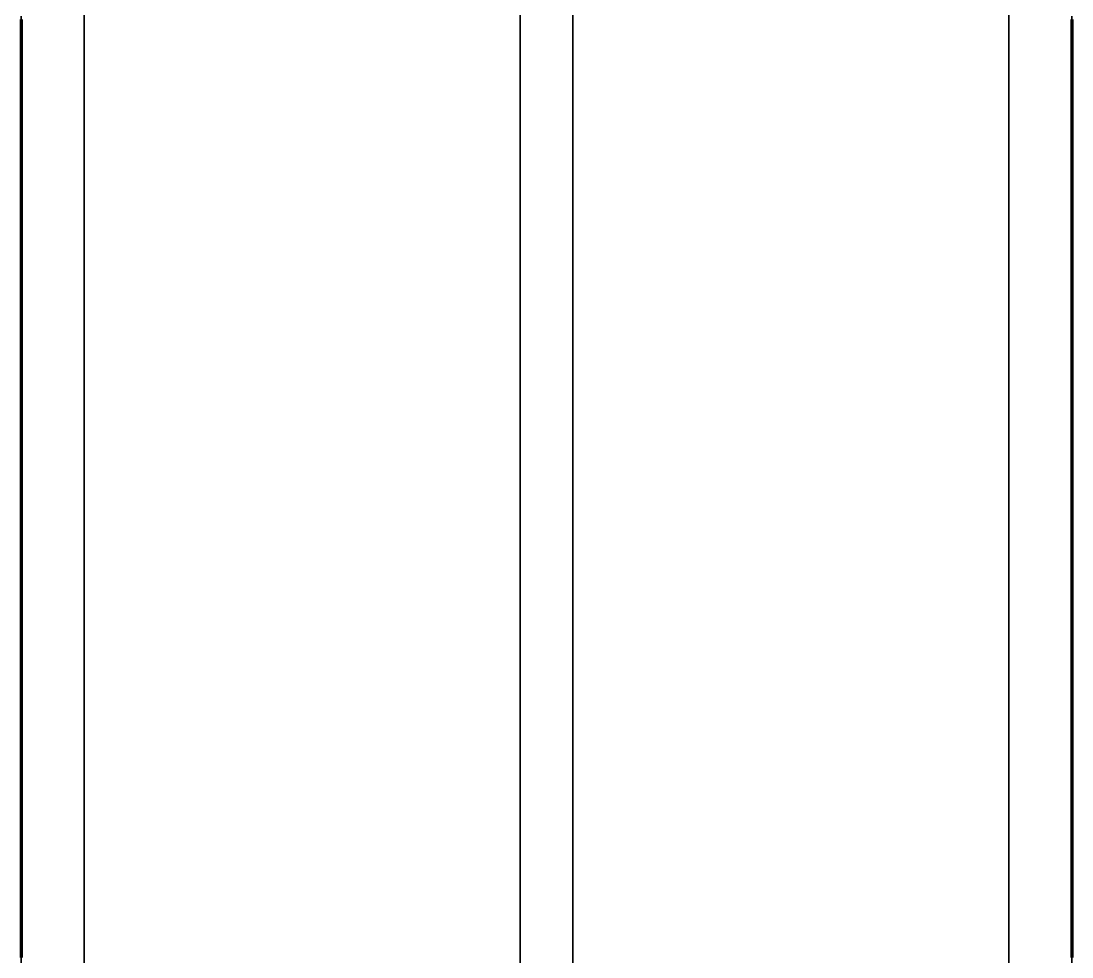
# Model space of a CAD drawing. Header units: millimetres. Extents: x 0 to 2208, y 0 to 420.
# Drawn here: x 108.08 to 113.08, y 78.55 to 83 of the extents above; entities that cross this region are included whole.
import ezdxf

# ---------------------------------------------------------------- set-up
doc = ezdxf.new("R2010")
doc.units = ezdxf.units.MM
doc.linetypes.add('IRAM-E-TRAZOS', pattern=[5, 4, -1])
doc.layers.add('01-VISIBLE', color=7, linetype='CONTINUOUS', lineweight=70)
doc.layers.add('02-OCULTA', color=4, linetype='IRAM-E-TRAZOS', lineweight=35)

msp = doc.modelspace()

# ---------------------------------------------------------------- linework, layer by layer
at = {"layer": '01-VISIBLE'}
for points in [[(108.0841, 83.0083), (108.0841, 82.9581), (108.0841, 82.908), (108.0841, 82.8578), (108.0841, 82.8076), (108.0841, 82.7575), (108.0841, 82.7073), (108.0841, 82.6571), (108.0841, 82.607), (108.0841, 82.5568), (108.0841, 82.5066), (108.0841, 82.4565), (108.0841, 82.4063), (108.0841, 82.3561), (108.0841, 82.306), (108.0841, 82.2558), (108.0841, 82.2056), (108.0841, 82.1555), (108.0841, 82.1053), (108.0841, 82.0551), (108.0841, 82.005), (108.0841, 81.9548), (108.0841, 81.9046), (108.0841, 81.8545), (108.0841, 81.8043), (108.0841, 81.7541), (108.0841, 81.704), (108.0841, 81.6538), (108.0841, 81.6036), (108.0841, 81.5535), (108.0841, 81.5033), (108.0841, 81.4531), (108.0841, 81.403), (108.0841, 81.3528), (108.0841, 81.3026), (108.0841, 81.2525), (108.0841, 81.2023), (108.0841, 81.1521), (108.0841, 81.102), (108.0841, 81.0518), (108.0841, 81.0016), (108.0841, 80.9515), (108.0841, 80.9013), (108.0841, 80.8511), (108.0841, 80.801), (108.0841, 80.7508), (108.0841, 80.7006), (108.0841, 80.6505), (108.0841, 80.6003), (108.0841, 80.5501), (108.0841, 80.4999), (108.0841, 80.4498), (108.0841, 80.3996), (108.0841, 80.3494), (108.0841, 80.2993), (108.0841, 80.2491), (108.0841, 80.1989), (108.0841, 80.1488), (108.0841, 80.0986), (108.0841, 80.0484), (108.0841, 79.9983), (108.0841, 79.9481), (108.0841, 79.8979), (108.0841, 79.8478), (108.0841, 79.7976), (108.0841, 79.7474), (108.0841, 79.6973), (108.0841, 79.6471), (108.0841, 79.5969), (108.0841, 79.5468), (108.0841, 79.4966), (108.0841, 79.4464), (108.0841, 79.3963), (108.0841, 79.3461), (108.0841, 79.2959), (108.0841, 79.2458), (108.0841, 79.1956), (108.0841, 79.1454), (108.0841, 79.0953), (108.0841, 79.0451), (108.0841, 78.9949), (108.0841, 78.9448), (108.0841, 78.8946), (108.0841, 78.8444), (108.0841, 78.7943), (108.0841, 78.7441), (108.0841, 78.6939), (108.0841, 78.6438), (108.0841, 78.5936), (108.0841, 78.5434)], [(113.0841, 83.0083), (113.0841, 82.9581), (113.0841, 82.908), (113.0841, 82.8578), (113.0841, 82.8076), (113.0841, 82.7575), (113.0841, 82.7073), (113.0841, 82.6571), (113.0841, 82.607), (113.0841, 82.5568), (113.0841, 82.5066), (113.0841, 82.4565), (113.0841, 82.4063), (113.0841, 82.3561), (113.0841, 82.306), (113.0841, 82.2558), (113.0841, 82.2056), (113.0841, 82.1555), (113.0841, 82.1053), (113.0841, 82.0551), (113.0841, 82.005), (113.0841, 81.9548), (113.0841, 81.9046), (113.0841, 81.8545), (113.0841, 81.8043), (113.0841, 81.7541), (113.0841, 81.704), (113.0841, 81.6538), (113.0841, 81.6036), (113.0841, 81.5535), (113.0841, 81.5033), (113.0841, 81.4531), (113.0841, 81.403), (113.0841, 81.3528), (113.0841, 81.3026), (113.0841, 81.2525), (113.0841, 81.2023), (113.0841, 81.1521), (113.0841, 81.102), (113.0841, 81.0518), (113.0841, 81.0016), (113.0841, 80.9515), (113.0841, 80.9013), (113.0841, 80.8511), (113.0841, 80.801), (113.0841, 80.7508), (113.0841, 80.7006), (113.0841, 80.6505), (113.0841, 80.6003), (113.0841, 80.5501), (113.0841, 80.4999), (113.0841, 80.4498), (113.0841, 80.3996), (113.0841, 80.3494), (113.0841, 80.2993), (113.0841, 80.2491), (113.0841, 80.1989), (113.0841, 80.1488), (113.0841, 80.0986), (113.0841, 80.0484), (113.0841, 79.9983), (113.0841, 79.9481), (113.0841, 79.8979), (113.0841, 79.8478), (113.0841, 79.7976), (113.0841, 79.7474), (113.0841, 79.6973), (113.0841, 79.6471), (113.0841, 79.5969), (113.0841, 79.5468), (113.0841, 79.4966), (113.0841, 79.4464), (113.0841, 79.3963), (113.0841, 79.3461), (113.0841, 79.2959), (113.0841, 79.2458), (113.0841, 79.1956), (113.0841, 79.1454), (113.0841, 79.0953), (113.0841, 79.0451), (113.0841, 78.9949), (113.0841, 78.9448), (113.0841, 78.8946), (113.0841, 78.8444), (113.0841, 78.7943), (113.0841, 78.7441), (113.0841, 78.6939), (113.0841, 78.6438), (113.0841, 78.5936), (113.0841, 78.5434)]]:
    msp.add_lwpolyline(points, dxfattribs=at)
at = {"layer": '02-OCULTA'}
for points in [[(108.0841, 78.5421), (108.0841, 78.5961), (108.0841, 78.6501), (108.0841, 78.7041), (108.0841, 78.7581), (108.0841, 78.8121), (108.0841, 78.8661), (108.0841, 78.9201), (108.0841, 78.9741), (108.0841, 79.0281), (108.0841, 79.0821), (108.0841, 79.1361), (108.0841, 79.1901), (108.0841, 79.2441), (108.0841, 79.2981), (108.0841, 79.3521), (108.0841, 79.4061), (108.0841, 79.4601), (108.0841, 79.5141), (108.0841, 79.5681), (108.0841, 79.6221), (108.0841, 79.6761), (108.0841, 79.7301), (108.0841, 79.7841), (108.0841, 79.8381), (108.0841, 79.8921), (108.0841, 79.9461), (108.0841, 80.0001), (108.0841, 80.0541), (108.0841, 80.1081), (108.0841, 80.1621), (108.0841, 80.2161), (108.0841, 80.2701), (108.0841, 80.3241), (108.0841, 80.3781), (108.0841, 80.4321), (108.0841, 80.4861), (108.0841, 80.5401), (108.0841, 80.5941), (108.0841, 80.6481), (108.0841, 80.7021), (108.0841, 80.7561), (108.0841, 80.8101), (108.0841, 80.8641), (108.0841, 80.9181), (108.0841, 80.9721), (108.0841, 81.0261), (108.0841, 81.0801), (108.0841, 81.1341), (108.0841, 81.1881), (108.0841, 81.2421), (108.0841, 81.2961), (108.0841, 81.3501), (108.0841, 81.4041), (108.0841, 81.4581), (108.0841, 81.5121), (108.0841, 81.5661), (108.0841, 81.6201), (108.0841, 81.6741), (108.0841, 81.7281), (108.0841, 81.7821), (108.0841, 81.8361), (108.0841, 81.8901), (108.0841, 81.9441), (108.0841, 81.9981), (108.0841, 82.0521), (108.0841, 82.1061), (108.0841, 82.1601), (108.0841, 82.2141), (108.0841, 82.2681), (108.0841, 82.3221), (108.0841, 82.3761), (108.0841, 82.4301), (108.0841, 82.4841), (108.0841, 82.5381), (108.0841, 82.5921), (108.0841, 82.6461), (108.0841, 82.7001), (108.0841, 82.7541), (108.0841, 82.8081), (108.0841, 82.8621), (108.0841, 82.9161), (108.0841, 82.9701), (108.0841, 83.0241)], [(108.0841, 83.0178), (108.0841, 82.9676), (108.0841, 82.9173), (108.0841, 82.8671), (108.0841, 82.8169), (108.0841, 82.7666), (108.0841, 82.7164), (108.0841, 82.6662), (108.0841, 82.6159), (108.0841, 82.5657), (108.0841, 82.5155), (108.0841, 82.4652), (108.0841, 82.415), (108.0841, 82.3648), (108.0841, 82.3145), (108.0841, 82.2643), (108.0841, 82.2141), (108.0841, 82.1638), (108.0841, 82.1136), (108.0841, 82.0634), (108.0841, 82.0131), (108.0841, 81.9629), (108.0841, 81.9127), (108.0841, 81.8624), (108.0841, 81.8122), (108.0841, 81.762), (108.0841, 81.7117), (108.0841, 81.6615), (108.0841, 81.6113), (108.0841, 81.561), (108.0841, 81.5108), (108.0841, 81.4606), (108.0841, 81.4103), (108.0841, 81.3601), (108.0841, 81.3099), (108.0841, 81.2596), (108.0841, 81.2094), (108.0841, 81.1592), (108.0841, 81.1089), (108.0841, 81.0587), (108.0841, 81.0085), (108.0841, 80.9582), (108.0841, 80.908), (108.0841, 80.8578), (108.0841, 80.8076), (108.0841, 80.7573), (108.0841, 80.7071), (108.0841, 80.6569), (108.0841, 80.6066), (108.0841, 80.5564), (108.0841, 80.5062), (108.0841, 80.4559), (108.0841, 80.4057), (108.0841, 80.3555), (108.0841, 80.3052), (108.0841, 80.255), (108.0841, 80.2048), (108.0841, 80.1545), (108.0841, 80.1043), (108.0841, 80.0541), (108.0841, 80.0038), (108.0841, 79.9536), (108.0841, 79.9034), (108.0841, 79.8531), (108.0841, 79.8029), (108.0841, 79.7527), (108.0841, 79.7024), (108.0841, 79.6522), (108.0841, 79.602), (108.0841, 79.5517), (108.0841, 79.5015), (108.0841, 79.4513), (108.0841, 79.401), (108.0841, 79.3508), (108.0841, 79.3006), (108.0841, 79.2503), (108.0841, 79.2001), (108.0841, 79.1499), (108.0841, 79.0996), (108.0841, 79.0494), (108.0841, 78.9992), (108.0841, 78.9489), (108.0841, 78.8987), (108.0841, 78.8485), (108.0841, 78.7982), (108.0841, 78.748), (108.0841, 78.6978), (108.0841, 78.6476), (108.0841, 78.5973), (108.0841, 78.5471), (108.0841, 78.4969)], [(108.0841, 78.5091), (108.0841, 78.5841), (108.0841, 78.6591), (108.0841, 78.7341), (108.0841, 78.8091), (108.0841, 78.8841), (108.0841, 78.9591), (108.0841, 79.0341), (108.0841, 79.1091), (108.0841, 79.1841), (108.0841, 79.2591), (108.0841, 79.3341), (108.0841, 79.4091), (108.0841, 79.4841), (108.0841, 79.5591), (108.0841, 79.6341), (108.0841, 79.7091), (108.0841, 79.7841), (108.0841, 79.8591), (108.0841, 79.9341), (108.0841, 80.0091), (108.0841, 80.0841), (108.0841, 80.1591), (108.0841, 80.2341), (108.0841, 80.3091), (108.0841, 80.3841), (108.0841, 80.4591), (108.0841, 80.5341), (108.0841, 80.6091), (108.0841, 80.6841), (108.0841, 80.7591), (108.0841, 80.8341), (108.0841, 80.9091), (108.0841, 80.9841), (108.0841, 81.0591), (108.0841, 81.1341), (108.0841, 81.2091), (108.0841, 81.2841), (108.0841, 81.3591), (108.0841, 81.4341), (108.0841, 81.5091), (108.0841, 81.5841), (108.0841, 81.6591), (108.0841, 81.7341), (108.0841, 81.8091), (108.0841, 81.8841), (108.0841, 81.9591), (108.0841, 82.0341), (108.0841, 82.1091), (108.0841, 82.1841), (108.0841, 82.2591), (108.0841, 82.3341), (108.0841, 82.4091), (108.0841, 82.4841), (108.0841, 82.5591), (108.0841, 82.6341), (108.0841, 82.7091), (108.0841, 82.7841), (108.0841, 82.8591), (108.0841, 82.9341), (108.0841, 83.0091)], [(108.3841, 78.5431), (108.3841, 78.5961), (108.3841, 78.6491), (108.3841, 78.7021), (108.3841, 78.7551), (108.3841, 78.8081), (108.3841, 78.8611), (108.3841, 78.9141), (108.3841, 78.9671), (108.3841, 79.0201), (108.3841, 79.0731), (108.3841, 79.1261), (108.3841, 79.1791), (108.3841, 79.2321), (108.3841, 79.2851), (108.3841, 79.3381), (108.3841, 79.3911), (108.3841, 79.4441), (108.3841, 79.4971), (108.3841, 79.5501), (108.3841, 79.6031), (108.3841, 79.6561), (108.3841, 79.7091), (108.3841, 79.7621), (108.3841, 79.8151), (108.3841, 79.8681), (108.3841, 79.9211), (108.3841, 79.9741), (108.3841, 80.0271), (108.3841, 80.0801), (108.3841, 80.1331), (108.3841, 80.1861), (108.3841, 80.2391), (108.3841, 80.2921), (108.3841, 80.3451), (108.3841, 80.3981), (108.3841, 80.4511), (108.3841, 80.5041), (108.3841, 80.5571), (108.3841, 80.6101), (108.3841, 80.6631), (108.3841, 80.7161), (108.3841, 80.7691), (108.3841, 80.8221), (108.3841, 80.8751), (108.3841, 80.9281), (108.3841, 80.9811), (108.3841, 81.0341), (108.3841, 81.0871), (108.3841, 81.1401), (108.3841, 81.1931), (108.3841, 81.2461), (108.3841, 81.2991), (108.3841, 81.3521), (108.3841, 81.4051), (108.3841, 81.4581), (108.3841, 81.5111), (108.3841, 81.5641), (108.3841, 81.6171), (108.3841, 81.6701), (108.3841, 81.7231), (108.3841, 81.7761), (108.3841, 81.8291), (108.3841, 81.8821), (108.3841, 81.9351), (108.3841, 81.9881), (108.3841, 82.0411), (108.3841, 82.0941), (108.3841, 82.1471), (108.3841, 82.2001), (108.3841, 82.2531), (108.3841, 82.3061), (108.3841, 82.3591), (108.3841, 82.4121), (108.3841, 82.4651), (108.3841, 82.5181), (108.3841, 82.5711), (108.3841, 82.6241), (108.3841, 82.6771), (108.3841, 82.7301), (108.3841, 82.7831), (108.3841, 82.8361), (108.3841, 82.8891), (108.3841, 82.9421), (108.3841, 82.9951), (108.3841, 83.0481)], [(108.3841, 78.5421), (108.3841, 78.5961), (108.3841, 78.6501), (108.3841, 78.7041), (108.3841, 78.7581), (108.3841, 78.8121), (108.3841, 78.8661), (108.3841, 78.9201), (108.3841, 78.9741), (108.3841, 79.0281), (108.3841, 79.0821), (108.3841, 79.1361), (108.3841, 79.1901), (108.3841, 79.2441), (108.3841, 79.2981), (108.3841, 79.3521), (108.3841, 79.4061), (108.3841, 79.4601), (108.3841, 79.5141), (108.3841, 79.5681), (108.3841, 79.6221), (108.3841, 79.6761), (108.3841, 79.7301), (108.3841, 79.7841), (108.3841, 79.8381), (108.3841, 79.8921), (108.3841, 79.9461), (108.3841, 80.0001), (108.3841, 80.0541), (108.3841, 80.1081), (108.3841, 80.1621), (108.3841, 80.2161), (108.3841, 80.2701), (108.3841, 80.3241), (108.3841, 80.3781), (108.3841, 80.4321), (108.3841, 80.4861), (108.3841, 80.5401), (108.3841, 80.5941), (108.3841, 80.6481), (108.3841, 80.7021), (108.3841, 80.7561), (108.3841, 80.8101), (108.3841, 80.8641), (108.3841, 80.9181), (108.3841, 80.9721), (108.3841, 81.0261), (108.3841, 81.0801), (108.3841, 81.1341), (108.3841, 81.1881), (108.3841, 81.2421), (108.3841, 81.2961), (108.3841, 81.3501), (108.3841, 81.4041), (108.3841, 81.4581), (108.3841, 81.5121), (108.3841, 81.5661), (108.3841, 81.6201), (108.3841, 81.6741), (108.3841, 81.7281), (108.3841, 81.7821), (108.3841, 81.8361), (108.3841, 81.8901), (108.3841, 81.9441), (108.3841, 81.9981), (108.3841, 82.0521), (108.3841, 82.1061), (108.3841, 82.1601), (108.3841, 82.2141), (108.3841, 82.2681), (108.3841, 82.3221), (108.3841, 82.3761), (108.3841, 82.4301), (108.3841, 82.4841), (108.3841, 82.5381), (108.3841, 82.5921), (108.3841, 82.6461), (108.3841, 82.7001), (108.3841, 82.7541), (108.3841, 82.8081), (108.3841, 82.8621), (108.3841, 82.9161), (108.3841, 82.9701), (108.3841, 83.0241)], [(108.3841, 83.0184), (108.3841, 82.9682), (108.3841, 82.9179), (108.3841, 82.8677), (108.3841, 82.8175), (108.3841, 82.7672), (108.3841, 82.717), (108.3841, 82.6668), (108.3841, 82.6165), (108.3841, 82.5663), (108.3841, 82.5161), (108.3841, 82.4658), (108.3841, 82.4156), (108.3841, 82.3653), (108.3841, 82.3151), (108.3841, 82.2649), (108.3841, 82.2146), (108.3841, 82.1644), (108.3841, 82.1142), (108.3841, 82.0639), (108.3841, 82.0137), (108.3841, 81.9634), (108.3841, 81.9132), (108.3841, 81.863), (108.3841, 81.8127), (108.3841, 81.7625), (108.3841, 81.7123), (108.3841, 81.662), (108.3841, 81.6118), (108.3841, 81.5616), (108.3841, 81.5113), (108.3841, 81.4611), (108.3841, 81.4108), (108.3841, 81.3606), (108.3841, 81.3104), (108.3841, 81.2601), (108.3841, 81.2099), (108.3841, 81.1597), (108.3841, 81.1094), (108.3841, 81.0592), (108.3841, 81.0089), (108.3841, 80.9587), (108.3841, 80.9085), (108.3841, 80.8582), (108.3841, 80.808), (108.3841, 80.7578), (108.3841, 80.7075), (108.3841, 80.6573), (108.3841, 80.607), (108.3841, 80.5568), (108.3841, 80.5066), (108.3841, 80.4563), (108.3841, 80.4061), (108.3841, 80.3559), (108.3841, 80.3056), (108.3841, 80.2554), (108.3841, 80.2052), (108.3841, 80.1549), (108.3841, 80.1047), (108.3841, 80.0544), (108.3841, 80.0042), (108.3841, 79.954), (108.3841, 79.9037), (108.3841, 79.8535), (108.3841, 79.8033), (108.3841, 79.753), (108.3841, 79.7028), (108.3841, 79.6525), (108.3841, 79.6023), (108.3841, 79.5521), (108.3841, 79.5018), (108.3841, 79.4516), (108.3841, 79.4014), (108.3841, 79.3511), (108.3841, 79.3009), (108.3841, 79.2507), (108.3841, 79.2004), (108.3841, 79.1502), (108.3841, 79.0999), (108.3841, 79.0497), (108.3841, 78.9995), (108.3841, 78.9492), (108.3841, 78.899), (108.3841, 78.8488), (108.3841, 78.7985), (108.3841, 78.7483), (108.3841, 78.698), (108.3841, 78.6478), (108.3841, 78.5976), (108.3841, 78.5473), (108.3841, 78.4971)], [(108.3841, 83.0178), (108.3841, 82.9676), (108.3841, 82.9173), (108.3841, 82.8671), (108.3841, 82.8169), (108.3841, 82.7666), (108.3841, 82.7164), (108.3841, 82.6662), (108.3841, 82.6159), (108.3841, 82.5657), (108.3841, 82.5155), (108.3841, 82.4652), (108.3841, 82.415), (108.3841, 82.3648), (108.3841, 82.3145), (108.3841, 82.2643), (108.3841, 82.2141), (108.3841, 82.1638), (108.3841, 82.1136), (108.3841, 82.0634), (108.3841, 82.0131), (108.3841, 81.9629), (108.3841, 81.9127), (108.3841, 81.8624), (108.3841, 81.8122), (108.3841, 81.762), (108.3841, 81.7117), (108.3841, 81.6615), (108.3841, 81.6113), (108.3841, 81.561), (108.3841, 81.5108), (108.3841, 81.4606), (108.3841, 81.4103), (108.3841, 81.3601), (108.3841, 81.3099), (108.3841, 81.2596), (108.3841, 81.2094), (108.3841, 81.1592), (108.3841, 81.1089), (108.3841, 81.0587), (108.3841, 81.0085), (108.3841, 80.9582), (108.3841, 80.908), (108.3841, 80.8578), (108.3841, 80.8076), (108.3841, 80.7573), (108.3841, 80.7071), (108.3841, 80.6569), (108.3841, 80.6066), (108.3841, 80.5564), (108.3841, 80.5062), (108.3841, 80.4559), (108.3841, 80.4057), (108.3841, 80.3555), (108.3841, 80.3052), (108.3841, 80.255), (108.3841, 80.2048), (108.3841, 80.1545), (108.3841, 80.1043), (108.3841, 80.0541), (108.3841, 80.0038), (108.3841, 79.9536), (108.3841, 79.9034), (108.3841, 79.8531), (108.3841, 79.8029), (108.3841, 79.7527), (108.3841, 79.7024), (108.3841, 79.6522), (108.3841, 79.602), (108.3841, 79.5517), (108.3841, 79.5015), (108.3841, 79.4513), (108.3841, 79.401), (108.3841, 79.3508), (108.3841, 79.3006), (108.3841, 79.2503), (108.3841, 79.2001), (108.3841, 79.1499), (108.3841, 79.0996), (108.3841, 79.0494), (108.3841, 78.9992), (108.3841, 78.9489), (108.3841, 78.8987), (108.3841, 78.8485), (108.3841, 78.7982), (108.3841, 78.748), (108.3841, 78.6978), (108.3841, 78.6476), (108.3841, 78.5973), (108.3841, 78.5471), (108.3841, 78.4969)], [(110.4591, 78.5431), (110.4591, 78.5961), (110.4591, 78.6491), (110.4591, 78.7021), (110.4591, 78.7551), (110.4591, 78.8081), (110.4591, 78.8611), (110.4591, 78.9141), (110.4591, 78.9671), (110.4591, 79.0201), (110.4591, 79.0731), (110.4591, 79.1261), (110.4591, 79.1791), (110.4591, 79.2321), (110.4591, 79.2851), (110.4591, 79.3381), (110.4591, 79.3911), (110.4591, 79.4441), (110.4591, 79.4971), (110.4591, 79.5501), (110.4591, 79.6031), (110.4591, 79.6561), (110.4591, 79.7091), (110.4591, 79.7621), (110.4591, 79.8151), (110.4591, 79.8681), (110.4591, 79.9211), (110.4591, 79.9741), (110.4591, 80.0271), (110.4591, 80.0801), (110.4591, 80.1331), (110.4591, 80.1861), (110.4591, 80.2391), (110.4591, 80.2921), (110.4591, 80.3451), (110.4591, 80.3981), (110.4591, 80.4511), (110.4591, 80.5041), (110.4591, 80.5571), (110.4591, 80.6101), (110.4591, 80.6631), (110.4591, 80.7161), (110.4591, 80.7691), (110.4591, 80.8221), (110.4591, 80.8751), (110.4591, 80.9281), (110.4591, 80.9811), (110.4591, 81.0341), (110.4591, 81.0871), (110.4591, 81.1401), (110.4591, 81.1931), (110.4591, 81.2461), (110.4591, 81.2991), (110.4591, 81.3521), (110.4591, 81.4051), (110.4591, 81.4581), (110.4591, 81.5111), (110.4591, 81.5641), (110.4591, 81.6171), (110.4591, 81.6701), (110.4591, 81.7231), (110.4591, 81.7761), (110.4591, 81.8291), (110.4591, 81.8821), (110.4591, 81.9351), (110.4591, 81.9881), (110.4591, 82.0411), (110.4591, 82.0941), (110.4591, 82.1471), (110.4591, 82.2001), (110.4591, 82.2531), (110.4591, 82.3061), (110.4591, 82.3591), (110.4591, 82.4121), (110.4591, 82.4651), (110.4591, 82.5181), (110.4591, 82.5711), (110.4591, 82.6241), (110.4591, 82.6771), (110.4591, 82.7301), (110.4591, 82.7831), (110.4591, 82.8361), (110.4591, 82.8891), (110.4591, 82.9421), (110.4591, 82.9951), (110.4591, 83.0481)], [(110.4591, 83.0184), (110.4591, 82.9682), (110.4591, 82.9179), (110.4591, 82.8677), (110.4591, 82.8175), (110.4591, 82.7672), (110.4591, 82.717), (110.4591, 82.6668), (110.4591, 82.6165), (110.4591, 82.5663), (110.4591, 82.5161), (110.4591, 82.4658), (110.4591, 82.4156), (110.4591, 82.3653), (110.4591, 82.3151), (110.4591, 82.2649), (110.4591, 82.2146), (110.4591, 82.1644), (110.4591, 82.1142), (110.4591, 82.0639), (110.4591, 82.0137), (110.4591, 81.9634), (110.4591, 81.9132), (110.4591, 81.863), (110.4591, 81.8127), (110.4591, 81.7625), (110.4591, 81.7123), (110.4591, 81.662), (110.4591, 81.6118), (110.4591, 81.5616), (110.4591, 81.5113), (110.4591, 81.4611), (110.4591, 81.4108), (110.4591, 81.3606), (110.4591, 81.3104), (110.4591, 81.2601), (110.4591, 81.2099), (110.4591, 81.1597), (110.4591, 81.1094), (110.4591, 81.0592), (110.4591, 81.0089), (110.4591, 80.9587), (110.4591, 80.9085), (110.4591, 80.8582), (110.4591, 80.808), (110.4591, 80.7578), (110.4591, 80.7075), (110.4591, 80.6573), (110.4591, 80.607), (110.4591, 80.5568), (110.4591, 80.5066), (110.4591, 80.4563), (110.4591, 80.4061), (110.4591, 80.3559), (110.4591, 80.3056), (110.4591, 80.2554), (110.4591, 80.2052), (110.4591, 80.1549), (110.4591, 80.1047), (110.4591, 80.0544), (110.4591, 80.0042), (110.4591, 79.954), (110.4591, 79.9037), (110.4591, 79.8535), (110.4591, 79.8033), (110.4591, 79.753), (110.4591, 79.7028), (110.4591, 79.6525), (110.4591, 79.6023), (110.4591, 79.5521), (110.4591, 79.5018), (110.4591, 79.4516), (110.4591, 79.4014), (110.4591, 79.3511), (110.4591, 79.3009), (110.4591, 79.2507), (110.4591, 79.2004), (110.4591, 79.1502), (110.4591, 79.0999), (110.4591, 79.0497), (110.4591, 78.9995), (110.4591, 78.9492), (110.4591, 78.899), (110.4591, 78.8488), (110.4591, 78.7985), (110.4591, 78.7483), (110.4591, 78.698), (110.4591, 78.6478), (110.4591, 78.5976), (110.4591, 78.5473), (110.4591, 78.4971)], [(110.7091, 78.5431), (110.7091, 78.5961), (110.7091, 78.6491), (110.7091, 78.7021), (110.7091, 78.7551), (110.7091, 78.8081), (110.7091, 78.8611), (110.7091, 78.9141), (110.7091, 78.9671), (110.7091, 79.0201), (110.7091, 79.0731), (110.7091, 79.1261), (110.7091, 79.1791), (110.7091, 79.2321), (110.7091, 79.2851), (110.7091, 79.3381), (110.7091, 79.3911), (110.7091, 79.4441), (110.7091, 79.4971), (110.7091, 79.5501), (110.7091, 79.6031), (110.7091, 79.6561), (110.7091, 79.7091), (110.7091, 79.7621), (110.7091, 79.8151), (110.7091, 79.8681), (110.7091, 79.9211), (110.7091, 79.9741), (110.7091, 80.0271), (110.7091, 80.0801), (110.7091, 80.1331), (110.7091, 80.1861), (110.7091, 80.2391), (110.7091, 80.2921), (110.7091, 80.3451), (110.7091, 80.3981), (110.7091, 80.4511), (110.7091, 80.5041), (110.7091, 80.5571), (110.7091, 80.6101), (110.7091, 80.6631), (110.7091, 80.7161), (110.7091, 80.7691), (110.7091, 80.8221), (110.7091, 80.8751), (110.7091, 80.9281), (110.7091, 80.9811), (110.7091, 81.0341), (110.7091, 81.0871), (110.7091, 81.1401), (110.7091, 81.1931), (110.7091, 81.2461), (110.7091, 81.2991), (110.7091, 81.3521), (110.7091, 81.4051), (110.7091, 81.4581), (110.7091, 81.5111), (110.7091, 81.5641), (110.7091, 81.6171), (110.7091, 81.6701), (110.7091, 81.7231), (110.7091, 81.7761), (110.7091, 81.8291), (110.7091, 81.8821), (110.7091, 81.9351), (110.7091, 81.9881), (110.7091, 82.0411), (110.7091, 82.0941), (110.7091, 82.1471), (110.7091, 82.2001), (110.7091, 82.2531), (110.7091, 82.3061), (110.7091, 82.3591), (110.7091, 82.4121), (110.7091, 82.4651), (110.7091, 82.5181), (110.7091, 82.5711), (110.7091, 82.6241), (110.7091, 82.6771), (110.7091, 82.7301), (110.7091, 82.7831), (110.7091, 82.8361), (110.7091, 82.8891), (110.7091, 82.9421), (110.7091, 82.9951), (110.7091, 83.0481)], [(110.7091, 83.0184), (110.7091, 82.9682), (110.7091, 82.9179), (110.7091, 82.8677), (110.7091, 82.8175), (110.7091, 82.7672), (110.7091, 82.717), (110.7091, 82.6668), (110.7091, 82.6165), (110.7091, 82.5663), (110.7091, 82.5161), (110.7091, 82.4658), (110.7091, 82.4156), (110.7091, 82.3653), (110.7091, 82.3151), (110.7091, 82.2649), (110.7091, 82.2146), (110.7091, 82.1644), (110.7091, 82.1142), (110.7091, 82.0639), (110.7091, 82.0137), (110.7091, 81.9634), (110.7091, 81.9132), (110.7091, 81.863), (110.7091, 81.8127), (110.7091, 81.7625), (110.7091, 81.7123), (110.7091, 81.662), (110.7091, 81.6118), (110.7091, 81.5616), (110.7091, 81.5113), (110.7091, 81.4611), (110.7091, 81.4108), (110.7091, 81.3606), (110.7091, 81.3104), (110.7091, 81.2601), (110.7091, 81.2099), (110.7091, 81.1597), (110.7091, 81.1094), (110.7091, 81.0592), (110.7091, 81.0089), (110.7091, 80.9587), (110.7091, 80.9085), (110.7091, 80.8582), (110.7091, 80.808), (110.7091, 80.7578), (110.7091, 80.7075), (110.7091, 80.6573), (110.7091, 80.607), (110.7091, 80.5568), (110.7091, 80.5066), (110.7091, 80.4563), (110.7091, 80.4061), (110.7091, 80.3559), (110.7091, 80.3056), (110.7091, 80.2554), (110.7091, 80.2052), (110.7091, 80.1549), (110.7091, 80.1047), (110.7091, 80.0544), (110.7091, 80.0042), (110.7091, 79.954), (110.7091, 79.9037), (110.7091, 79.8535), (110.7091, 79.8033), (110.7091, 79.753), (110.7091, 79.7028), (110.7091, 79.6525), (110.7091, 79.6023), (110.7091, 79.5521), (110.7091, 79.5018), (110.7091, 79.4516), (110.7091, 79.4014), (110.7091, 79.3511), (110.7091, 79.3009), (110.7091, 79.2507), (110.7091, 79.2004), (110.7091, 79.1502), (110.7091, 79.0999), (110.7091, 79.0497), (110.7091, 78.9995), (110.7091, 78.9492), (110.7091, 78.899), (110.7091, 78.8488), (110.7091, 78.7985), (110.7091, 78.7483), (110.7091, 78.698), (110.7091, 78.6478), (110.7091, 78.5976), (110.7091, 78.5473), (110.7091, 78.4971)], [(112.7841, 78.5431), (112.7841, 78.5961), (112.7841, 78.6491), (112.7841, 78.7021), (112.7841, 78.7551), (112.7841, 78.8081), (112.7841, 78.8611), (112.7841, 78.9141), (112.7841, 78.9671), (112.7841, 79.0201), (112.7841, 79.0731), (112.7841, 79.1261), (112.7841, 79.1791), (112.7841, 79.2321), (112.7841, 79.2851), (112.7841, 79.3381), (112.7841, 79.3911), (112.7841, 79.4441), (112.7841, 79.4971), (112.7841, 79.5501), (112.7841, 79.6031), (112.7841, 79.6561), (112.7841, 79.7091), (112.7841, 79.7621), (112.7841, 79.8151), (112.7841, 79.8681), (112.7841, 79.9211), (112.7841, 79.9741), (112.7841, 80.0271), (112.7841, 80.0801), (112.7841, 80.1331), (112.7841, 80.1861), (112.7841, 80.2391), (112.7841, 80.2921), (112.7841, 80.3451), (112.7841, 80.3981), (112.7841, 80.4511), (112.7841, 80.5041), (112.7841, 80.5571), (112.7841, 80.6101), (112.7841, 80.6631), (112.7841, 80.7161), (112.7841, 80.7691), (112.7841, 80.8221), (112.7841, 80.8751), (112.7841, 80.9281), (112.7841, 80.9811), (112.7841, 81.0341), (112.7841, 81.0871), (112.7841, 81.1401), (112.7841, 81.1931), (112.7841, 81.2461), (112.7841, 81.2991), (112.7841, 81.3521), (112.7841, 81.4051), (112.7841, 81.4581), (112.7841, 81.5111), (112.7841, 81.5641), (112.7841, 81.6171), (112.7841, 81.6701), (112.7841, 81.7231), (112.7841, 81.7761), (112.7841, 81.8291), (112.7841, 81.8821), (112.7841, 81.9351), (112.7841, 81.9881), (112.7841, 82.0411), (112.7841, 82.0941), (112.7841, 82.1471), (112.7841, 82.2001), (112.7841, 82.2531), (112.7841, 82.3061), (112.7841, 82.3591), (112.7841, 82.4121), (112.7841, 82.4651), (112.7841, 82.5181), (112.7841, 82.5711), (112.7841, 82.6241), (112.7841, 82.6771), (112.7841, 82.7301), (112.7841, 82.7831), (112.7841, 82.8361), (112.7841, 82.8891), (112.7841, 82.9421), (112.7841, 82.9951), (112.7841, 83.0481)], [(112.7841, 78.5421), (112.7841, 78.5961), (112.7841, 78.6501), (112.7841, 78.7041), (112.7841, 78.7581), (112.7841, 78.8121), (112.7841, 78.8661), (112.7841, 78.9201), (112.7841, 78.9741), (112.7841, 79.0281), (112.7841, 79.0821), (112.7841, 79.1361), (112.7841, 79.1901), (112.7841, 79.2441), (112.7841, 79.2981), (112.7841, 79.3521), (112.7841, 79.4061), (112.7841, 79.4601), (112.7841, 79.5141), (112.7841, 79.5681), (112.7841, 79.6221), (112.7841, 79.6761), (112.7841, 79.7301), (112.7841, 79.7841), (112.7841, 79.8381), (112.7841, 79.8921), (112.7841, 79.9461), (112.7841, 80.0001), (112.7841, 80.0541), (112.7841, 80.1081), (112.7841, 80.1621), (112.7841, 80.2161), (112.7841, 80.2701), (112.7841, 80.3241), (112.7841, 80.3781), (112.7841, 80.4321), (112.7841, 80.4861), (112.7841, 80.5401), (112.7841, 80.5941), (112.7841, 80.6481), (112.7841, 80.7021), (112.7841, 80.7561), (112.7841, 80.8101), (112.7841, 80.8641), (112.7841, 80.9181), (112.7841, 80.9721), (112.7841, 81.0261), (112.7841, 81.0801), (112.7841, 81.1341), (112.7841, 81.1881), (112.7841, 81.2421), (112.7841, 81.2961), (112.7841, 81.3501), (112.7841, 81.4041), (112.7841, 81.4581), (112.7841, 81.5121), (112.7841, 81.5661), (112.7841, 81.6201), (112.7841, 81.6741), (112.7841, 81.7281), (112.7841, 81.7821), (112.7841, 81.8361), (112.7841, 81.8901), (112.7841, 81.9441), (112.7841, 81.9981), (112.7841, 82.0521), (112.7841, 82.1061), (112.7841, 82.1601), (112.7841, 82.2141), (112.7841, 82.2681), (112.7841, 82.3221), (112.7841, 82.3761), (112.7841, 82.4301), (112.7841, 82.4841), (112.7841, 82.5381), (112.7841, 82.5921), (112.7841, 82.6461), (112.7841, 82.7001), (112.7841, 82.7541), (112.7841, 82.8081), (112.7841, 82.8621), (112.7841, 82.9161), (112.7841, 82.9701), (112.7841, 83.0241)], [(112.7841, 83.0184), (112.7841, 82.9682), (112.7841, 82.9179), (112.7841, 82.8677), (112.7841, 82.8175), (112.7841, 82.7672), (112.7841, 82.717), (112.7841, 82.6668), (112.7841, 82.6165), (112.7841, 82.5663), (112.7841, 82.5161), (112.7841, 82.4658), (112.7841, 82.4156), (112.7841, 82.3653), (112.7841, 82.3151), (112.7841, 82.2649), (112.7841, 82.2146), (112.7841, 82.1644), (112.7841, 82.1142), (112.7841, 82.0639), (112.7841, 82.0137), (112.7841, 81.9634), (112.7841, 81.9132), (112.7841, 81.863), (112.7841, 81.8127), (112.7841, 81.7625), (112.7841, 81.7123), (112.7841, 81.662), (112.7841, 81.6118), (112.7841, 81.5616), (112.7841, 81.5113), (112.7841, 81.4611), (112.7841, 81.4108), (112.7841, 81.3606), (112.7841, 81.3104), (112.7841, 81.2601), (112.7841, 81.2099), (112.7841, 81.1597), (112.7841, 81.1094), (112.7841, 81.0592), (112.7841, 81.0089), (112.7841, 80.9587), (112.7841, 80.9085), (112.7841, 80.8582), (112.7841, 80.808), (112.7841, 80.7578), (112.7841, 80.7075), (112.7841, 80.6573), (112.7841, 80.607), (112.7841, 80.5568), (112.7841, 80.5066), (112.7841, 80.4563), (112.7841, 80.4061), (112.7841, 80.3559), (112.7841, 80.3056), (112.7841, 80.2554), (112.7841, 80.2052), (112.7841, 80.1549), (112.7841, 80.1047), (112.7841, 80.0544), (112.7841, 80.0042), (112.7841, 79.954), (112.7841, 79.9037), (112.7841, 79.8535), (112.7841, 79.8033), (112.7841, 79.753), (112.7841, 79.7028), (112.7841, 79.6525), (112.7841, 79.6023), (112.7841, 79.5521), (112.7841, 79.5018), (112.7841, 79.4516), (112.7841, 79.4014), (112.7841, 79.3511), (112.7841, 79.3009), (112.7841, 79.2507), (112.7841, 79.2004), (112.7841, 79.1502), (112.7841, 79.0999), (112.7841, 79.0497), (112.7841, 78.9995), (112.7841, 78.9492), (112.7841, 78.899), (112.7841, 78.8488), (112.7841, 78.7985), (112.7841, 78.7483), (112.7841, 78.698), (112.7841, 78.6478), (112.7841, 78.5976), (112.7841, 78.5473), (112.7841, 78.4971)], [(112.7841, 83.0178), (112.7841, 82.9676), (112.7841, 82.9173), (112.7841, 82.8671), (112.7841, 82.8169), (112.7841, 82.7666), (112.7841, 82.7164), (112.7841, 82.6662), (112.7841, 82.6159), (112.7841, 82.5657), (112.7841, 82.5155), (112.7841, 82.4652), (112.7841, 82.415), (112.7841, 82.3648), (112.7841, 82.3145), (112.7841, 82.2643), (112.7841, 82.2141), (112.7841, 82.1638), (112.7841, 82.1136), (112.7841, 82.0634), (112.7841, 82.0131), (112.7841, 81.9629), (112.7841, 81.9127), (112.7841, 81.8624), (112.7841, 81.8122), (112.7841, 81.762), (112.7841, 81.7117), (112.7841, 81.6615), (112.7841, 81.6113), (112.7841, 81.561), (112.7841, 81.5108), (112.7841, 81.4606), (112.7841, 81.4103), (112.7841, 81.3601), (112.7841, 81.3099), (112.7841, 81.2596), (112.7841, 81.2094), (112.7841, 81.1592), (112.7841, 81.1089), (112.7841, 81.0587), (112.7841, 81.0085), (112.7841, 80.9582), (112.7841, 80.908), (112.7841, 80.8578), (112.7841, 80.8076), (112.7841, 80.7573), (112.7841, 80.7071), (112.7841, 80.6569), (112.7841, 80.6066), (112.7841, 80.5564), (112.7841, 80.5062), (112.7841, 80.4559), (112.7841, 80.4057), (112.7841, 80.3555), (112.7841, 80.3052), (112.7841, 80.255), (112.7841, 80.2048), (112.7841, 80.1545), (112.7841, 80.1043), (112.7841, 80.0541), (112.7841, 80.0038), (112.7841, 79.9536), (112.7841, 79.9034), (112.7841, 79.8531), (112.7841, 79.8029), (112.7841, 79.7527), (112.7841, 79.7024), (112.7841, 79.6522), (112.7841, 79.602), (112.7841, 79.5517), (112.7841, 79.5015), (112.7841, 79.4513), (112.7841, 79.401), (112.7841, 79.3508), (112.7841, 79.3006), (112.7841, 79.2503), (112.7841, 79.2001), (112.7841, 79.1499), (112.7841, 79.0996), (112.7841, 79.0494), (112.7841, 78.9992), (112.7841, 78.9489), (112.7841, 78.8987), (112.7841, 78.8485), (112.7841, 78.7982), (112.7841, 78.748), (112.7841, 78.6978), (112.7841, 78.6476), (112.7841, 78.5973), (112.7841, 78.5471), (112.7841, 78.4969)], [(113.0841, 78.5421), (113.0841, 78.5961), (113.0841, 78.6501), (113.0841, 78.7041), (113.0841, 78.7581), (113.0841, 78.8121), (113.0841, 78.8661), (113.0841, 78.9201), (113.0841, 78.9741), (113.0841, 79.0281), (113.0841, 79.0821), (113.0841, 79.1361), (113.0841, 79.1901), (113.0841, 79.2441), (113.0841, 79.2981), (113.0841, 79.3521), (113.0841, 79.4061), (113.0841, 79.4601), (113.0841, 79.5141), (113.0841, 79.5681), (113.0841, 79.6221), (113.0841, 79.6761), (113.0841, 79.7301), (113.0841, 79.7841), (113.0841, 79.8381), (113.0841, 79.8921), (113.0841, 79.9461), (113.0841, 80.0001), (113.0841, 80.0541), (113.0841, 80.1081), (113.0841, 80.1621), (113.0841, 80.2161), (113.0841, 80.2701), (113.0841, 80.3241), (113.0841, 80.3781), (113.0841, 80.4321), (113.0841, 80.4861), (113.0841, 80.5401), (113.0841, 80.5941), (113.0841, 80.6481), (113.0841, 80.7021), (113.0841, 80.7561), (113.0841, 80.8101), (113.0841, 80.8641), (113.0841, 80.9181), (113.0841, 80.9721), (113.0841, 81.0261), (113.0841, 81.0801), (113.0841, 81.1341), (113.0841, 81.1881), (113.0841, 81.2421), (113.0841, 81.2961), (113.0841, 81.3501), (113.0841, 81.4041), (113.0841, 81.4581), (113.0841, 81.5121), (113.0841, 81.5661), (113.0841, 81.6201), (113.0841, 81.6741), (113.0841, 81.7281), (113.0841, 81.7821), (113.0841, 81.8361), (113.0841, 81.8901), (113.0841, 81.9441), (113.0841, 81.9981), (113.0841, 82.0521), (113.0841, 82.1061), (113.0841, 82.1601), (113.0841, 82.2141), (113.0841, 82.2681), (113.0841, 82.3221), (113.0841, 82.3761), (113.0841, 82.4301), (113.0841, 82.4841), (113.0841, 82.5381), (113.0841, 82.5921), (113.0841, 82.6461), (113.0841, 82.7001), (113.0841, 82.7541), (113.0841, 82.8081), (113.0841, 82.8621), (113.0841, 82.9161), (113.0841, 82.9701), (113.0841, 83.0241)], [(113.0841, 83.0178), (113.0841, 82.9676), (113.0841, 82.9173), (113.0841, 82.8671), (113.0841, 82.8169), (113.0841, 82.7666), (113.0841, 82.7164), (113.0841, 82.6662), (113.0841, 82.6159), (113.0841, 82.5657), (113.0841, 82.5155), (113.0841, 82.4652), (113.0841, 82.415), (113.0841, 82.3648), (113.0841, 82.3145), (113.0841, 82.2643), (113.0841, 82.2141), (113.0841, 82.1638), (113.0841, 82.1136), (113.0841, 82.0634), (113.0841, 82.0131), (113.0841, 81.9629), (113.0841, 81.9127), (113.0841, 81.8624), (113.0841, 81.8122), (113.0841, 81.762), (113.0841, 81.7117), (113.0841, 81.6615), (113.0841, 81.6113), (113.0841, 81.561), (113.0841, 81.5108), (113.0841, 81.4606), (113.0841, 81.4103), (113.0841, 81.3601), (113.0841, 81.3099), (113.0841, 81.2596), (113.0841, 81.2094), (113.0841, 81.1592), (113.0841, 81.1089), (113.0841, 81.0587), (113.0841, 81.0085), (113.0841, 80.9582), (113.0841, 80.908), (113.0841, 80.8578), (113.0841, 80.8076), (113.0841, 80.7573), (113.0841, 80.7071), (113.0841, 80.6569), (113.0841, 80.6066), (113.0841, 80.5564), (113.0841, 80.5062), (113.0841, 80.4559), (113.0841, 80.4057), (113.0841, 80.3555), (113.0841, 80.3052), (113.0841, 80.255), (113.0841, 80.2048), (113.0841, 80.1545), (113.0841, 80.1043), (113.0841, 80.0541), (113.0841, 80.0038), (113.0841, 79.9536), (113.0841, 79.9034), (113.0841, 79.8531), (113.0841, 79.8029), (113.0841, 79.7527), (113.0841, 79.7024), (113.0841, 79.6522), (113.0841, 79.602), (113.0841, 79.5517), (113.0841, 79.5015), (113.0841, 79.4513), (113.0841, 79.401), (113.0841, 79.3508), (113.0841, 79.3006), (113.0841, 79.2503), (113.0841, 79.2001), (113.0841, 79.1499), (113.0841, 79.0996), (113.0841, 79.0494), (113.0841, 78.9992), (113.0841, 78.9489), (113.0841, 78.8987), (113.0841, 78.8485), (113.0841, 78.7982), (113.0841, 78.748), (113.0841, 78.6978), (113.0841, 78.6476), (113.0841, 78.5973), (113.0841, 78.5471), (113.0841, 78.4969)], [(113.0841, 78.5091), (113.0841, 78.5841), (113.0841, 78.6591), (113.0841, 78.7341), (113.0841, 78.8091), (113.0841, 78.8841), (113.0841, 78.9591), (113.0841, 79.0341), (113.0841, 79.1091), (113.0841, 79.1841), (113.0841, 79.2591), (113.0841, 79.3341), (113.0841, 79.4091), (113.0841, 79.4841), (113.0841, 79.5591), (113.0841, 79.6341), (113.0841, 79.7091), (113.0841, 79.7841), (113.0841, 79.8591), (113.0841, 79.9341), (113.0841, 80.0091), (113.0841, 80.0841), (113.0841, 80.1591), (113.0841, 80.2341), (113.0841, 80.3091), (113.0841, 80.3841), (113.0841, 80.4591), (113.0841, 80.5341), (113.0841, 80.6091), (113.0841, 80.6841), (113.0841, 80.7591), (113.0841, 80.8341), (113.0841, 80.9091), (113.0841, 80.9841), (113.0841, 81.0591), (113.0841, 81.1341), (113.0841, 81.2091), (113.0841, 81.2841), (113.0841, 81.3591), (113.0841, 81.4341), (113.0841, 81.5091), (113.0841, 81.5841), (113.0841, 81.6591), (113.0841, 81.7341), (113.0841, 81.8091), (113.0841, 81.8841), (113.0841, 81.9591), (113.0841, 82.0341), (113.0841, 82.1091), (113.0841, 82.1841), (113.0841, 82.2591), (113.0841, 82.3341), (113.0841, 82.4091), (113.0841, 82.4841), (113.0841, 82.5591), (113.0841, 82.6341), (113.0841, 82.7091), (113.0841, 82.7841), (113.0841, 82.8591), (113.0841, 82.9341), (113.0841, 83.0091)]]:
    msp.add_lwpolyline(points, dxfattribs=at)

doc.saveas('drawing.dxf')
